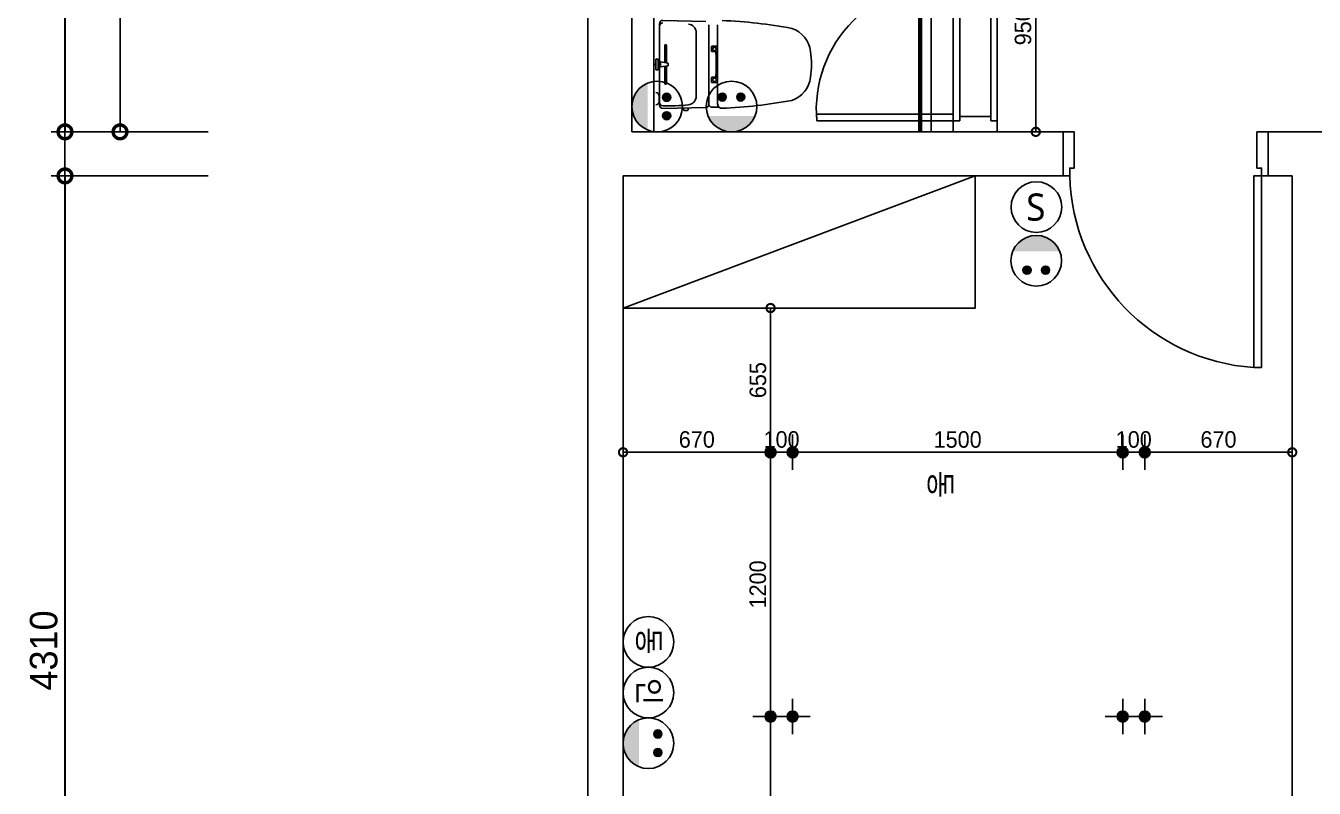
# Model space of a CAD drawing. Header units: millimetres. Extents: x 144680 to 236290, y -190947 to -149396.
# Drawn here: x 215178 to 221032, y -173531 to -170068 of the extents above; entities that cross this region are included whole.
import ezdxf
from ezdxf.enums import TextEntityAlignment as Align

# ---------------------------------------------------------------- set-up
doc = ezdxf.new("R2010")
doc.units = ezdxf.units.MM
doc.header["$LTSCALE"] = 100
doc.linetypes.add('HID', pattern=[2.5, 1.5, -1])
doc.linetypes.add('HIDDEN', pattern=[9.525, 6.35, -3.175])
for name, color, linetype in [('03-WAL NEW', 3, 'Continuous'), ('06-FUR', 6, 'Continuous'), ('07-DIM WAL', 5, 'Continuous'), ('3.기호.계단선', 30, 'Continuous'), ('_LIBR', 4, 'Continuous'), ('CEIL-LIGHT', 7, 'Continuous'), ('fin', 9, 'Continuous'), ('FORM(YOURNAME)-1', 1, 'Continuous'), ('FORM(YOURNAME)-11', 1, 'Continuous'), ('HL', 6, 'HIDDEN'), ('RC-LIGHT', 7, 'Continuous'), ('SYM', 94, 'Continuous'), ('win', 4, 'Continuous'), ('설비', 140, 'Continuous')]:
    doc.layers.add(name, color=color, linetype=linetype)
doc.styles.add('YOURNAME', font='HY울릉도M.TTF')
doc.styles.add('스타일1', font='HY울릉도M.TTF')
doc.styles.add('코레일둥고', font='Korail_Round_Gothic_Medium.ttf')
doc.dimstyles.new('30', dxfattribs={"dimscale": 30, "dimtxt": 2.5, "dimasz": 2.5, "dimexe": 1.25, "dimexo": 2, "dimtad": 1, "dimdec": 0, "dimtxsty": '스타일1', "dimblk": 'DOTSMALL', "dimcen": 2.5, "dimclrd": 1, "dimclre": 1, "dimclrt": 2, "dimadec": 0, "dimazin": 0, "dimtfac": 1, "dimtix": 1, "dimtmove": 0, "dimatfit": 3, "dimldrblk": 'DOTSMALL', "dimfxl": 1.25, "dimarcsym": 0})
doc.dimstyles.new('50', dxfattribs={"dimscale": 50, "dimtxt": 2.5, "dimasz": 2.5, "dimexe": 1.25, "dimexo": 2, "dimtad": 1, "dimdec": 0, "dimtxsty": '스타일1', "dimblk": 'DOTSMALL', "dimcen": 2.5, "dimclrd": 1, "dimclre": 1, "dimclrt": 2, "dimadec": 0, "dimazin": 0, "dimtfac": 1, "dimtix": 1, "dimtmove": 0, "dimatfit": 3, "dimldrblk": 'DOTSMALL', "dimfxl": 1.25, "dimarcsym": 0})

# ---------------------------------------------------------------- blocks, each defined once
blk = doc.blocks.new('sdfsdf')
at = {"layer": '_LIBR', "linetype": 'Continuous'}
for points in [[(-43351.7, -83617.5), (-43351.7, -83597), (-43351.7, -83617.5), (-43187.6, -83617.5), (-43187.6, -83567.5), (-43387.6, -83567.5), (-43387.6, -83597), (-43351.7, -83597)], [(-43351.7, -84447.5), (-43351.7, -84468), (-43351.7, -84447.5), (-43187.6, -84447.5), (-43187.6, -84497.5), (-43387.6, -84497.5), (-43387.6, -84468), (-43351.7, -84468)]]:
    blk.add_lwpolyline(points, dxfattribs=at)
blk.add_lwpolyline([(-44257.6, -83632.3), (-43387.6, -83632.3), (-43387.6, -83597), (-44257.6, -83597)], close=True, dxfattribs=at)
blk.add_arc((-43365.5, -83574.4), 893.9, 183.71154, 268.58917, dxfattribs=at)
blk = doc.blocks.new('vudauseeh')
at = {"layer": '_LIBR', "linetype": 'Continuous'}
for p, q in [((136120, -169880), (136120, -170470)), ((136150.5, -169900), (136150.5, -170480)), ((136290.6, -169900), (136290.6, -170480)), ((136320, -170500), (136320, -169880)), ((136120, -170500), (135500, -170500)), ((135500.7, -170470), (136120, -170470)), ((136120, -170470), (136120, -170500)), ((136150.5, -170500), (136120, -170500)), ((136120, -170500), (136120, -170550)), ((136150.5, -170480), (136150.5, -170500)), ((136290.6, -170480), (136150.5, -170480)), ((136290.6, -170500), (136290.6, -170480)), ((136320, -170500), (136290.6, -170500)), ((136320, -170550), (136320, -170500)), ((136120, -170550), (136320, -170550))]:
    blk.add_line(p, q, dxfattribs=at)
blk.add_arc((136070.2, -170450.2), 572.4, 85.01362, 184.98638, dxfattribs=at)
at = {"layer": 'SYM', "color": 2}
for p, q in [((134460, -167830), (134460, -175230)), ((136320, -168030), (136320, -170550)), ((134660, -168470), (134660, -170550)), ((136120, -168470), (136120, -170550)), ((134660, -170550), (136120, -170550)), ((136320, -170550), (136670, -170550)), ((137500, -170550), (137860, -170550)), ((134620, -170750), (134620, -173600)), ((134620, -170750), (136649.5, -170750)), ((137485.3, -170750), (137660, -170750)), ((137660, -173600), (137660, -170750))]:
    blk.add_line(p, q, dxfattribs=at)
at = {"layer": 'win', "xscale": -1, "rotation": 270}
blk.add_blockref('sdfsdf', (221117.5, -127362.4), dxfattribs=at)
blk = doc.blocks.new('cjswjdeh2')
at = {"color": 8}
for p, q in [((220321.6, -167927.2), (220312.9, -167927.2)), ((220321.6, -167951.2), (220321.6, -167903.2))]:
    blk.add_line(p, q, dxfattribs=at)
at = {"layer": '03-WAL NEW', "transparency": 33554687}
blk.add_lwpolyline([(220212.9, -168233.5), (220312.9, -168233.5), (220312.9, -166353.5), (220212.9, -166353.5)], close=True, dxfattribs=at)
at = {"layer": '06-FUR', "color": 8}
blk.add_line((220172.9, -169033.5), (221772.9, -168433.5), dxfattribs=at)
blk.add_lwpolyline([(220172.9, -168433.5), (221772.9, -168433.5), (221772.9, -169033.5), (220172.9, -169033.5), (220172.9, -168433.5)], dxfattribs=at)
at = {"layer": 'fin', "color": 8}
for p, q in [((220338, -167919.2), (220338, -167754.6)), ((220563, -167746.9), (220563, -167927.2)), ((220602.3, -167927.2), (220602.3, -167747.9)), ((220505.2, -167782), (220505.2, -167927.2)), ((220338, -167935.2), (220338, -168099.8)), ((220505.2, -168072.5), (220505.2, -167927.2)), ((220563, -168107.6), (220563, -167927.2)), ((220602.3, -167927.2), (220602.3, -168106.5)), ((220336.6, -168082.9), (220336.6, -168070.5)), ((220336.6, -168082.9), (220336.6, -168095.4))]:
    blk.add_line(p, q, dxfattribs=at)
for points in [[(220338, -167754.6), (220338, -167742.2, -0.421209), (220353.4, -167727.2), (220548.4, -167731.9, -0.001659)], [(220338, -168099.8), (220338, -168112.2, 0.421209), (220353.4, -168127.2), (220548.4, -168122.6, 0.001659)], [(220563, -168107.6, 0.371724), (220577.7, -168122, 0.003515), (220608.7, -168121.1, 0.320541)]]:
    blk.add_lwpolyline(points, format="xyb", dxfattribs=at)
for centre, radius, start, end in [((220354, -167754.6), 16, 90.68841, 180), ((220465.3, -167783.7), 40, 2.48709, 84.05625), ((220533.3, -169932), 2205.9, 79.39193, 87.6667), ((220900, -167883), 125.5, 6.57592, 71.7036), ((220623, -167927.2), 405.9, 0, 8.30074), ((220623, -167927.2), 405.9, 351.69926, 0), ((220900, -167971.4), 125.5, 288.2964, 353.42408), ((220321.6, -168070.5), 15, 0, 90), ((220321.6, -168095.4), 15, 270, 0), ((220354, -168099.8), 16, 180, 269.31159), ((220365.9, -167115.9), 1000, 269.31159, 275.94375), ((220465.3, -168070.7), 40, 275.94375, 357.51291), ((220548, -168107.6), 15, 271.36509, 0), ((220622.3, -168106.5), 20, 180, 272.3333), ((220533.3, -165922.4), 2205.9, 272.3333, 280.60807)]:
    blk.add_arc(centre, radius, start, end, dxfattribs=at)
at = {"layer": 'HL', "color": 8, "linetype": 'Continuous'}
for p, q in [((220362.6, -167918.7), (220362.6, -167840.7)), ((220369.6, -167919.7), (220369.6, -167840.7)), ((220595.3, -167927.2), (220595.3, -167880.9)), ((220331.6, -167903.2), (220321.6, -167903.2)), ((220331.6, -167951.2), (220331.6, -167903.2)), ((220336.4, -167920.3), (220331.6, -167914.8)), ((220336.4, -167934.2), (220331.6, -167939.6)), ((220343.4, -167915.9), (220336.4, -167920.3)), ((220336.4, -167934.2), (220336.4, -167920.3)), ((220343.4, -167938.6), (220336.4, -167934.2)), ((220377.8, -167921.2), (220343.4, -167915.9)), ((220343.4, -167938.6), (220343.4, -167915.9)), ((220377.8, -167933.2), (220343.4, -167938.6)), ((220362.6, -168013.7), (220362.6, -167935.7)), ((220369.6, -168013.7), (220369.6, -167934.7)), ((220377.8, -167933.2), (220377.8, -167921.2)), ((220595.3, -167927.2), (220595.3, -167973.5)), ((220331.6, -167951.2), (220321.6, -167951.2)), ((220448, -168132.2), (220448, -168125)), ((220452, -168136.2), (220464.1, -168136.2)), ((220468.1, -168132.2), (220468.1, -168124.5))]:
    blk.add_line(p, q, dxfattribs=at)
for points in [[(220602.3, -167844.7), (220578.1, -167844.7, 0.414214), (220574.1, -167848.7), (220574.1, -167865.1, 0.414214), (220578.1, -167869.1), (220593.7, -167869.1), (220602.3, -167869.1)], [(220593.7, -167869.1), (220593.7, -167878.9, 0.414214), (220595.7, -167880.9), (220602.3, -167880.9)], [(220602.3, -168009.8), (220578.1, -168009.8, -0.414214), (220574.1, -168005.8), (220574.1, -167989.3, -0.414214), (220578.1, -167985.3), (220593.7, -167985.3), (220602.3, -167985.3)], [(220593.7, -167985.3), (220593.7, -167975.5, -0.414214), (220595.7, -167973.5), (220602.3, -167973.5)]]:
    blk.add_lwpolyline(points, format="xyb", dxfattribs=at)
for centre in [(220588, -167857.2), (220588, -167997.2)]:
    blk.add_circle(centre, 8, dxfattribs=at)
for centre, radius, start, end in [((220366.1, -167840.7), 3.5, 0, 180), ((220366.1, -168013.7), 3.5, 180, 0), ((220452, -168132.2), 4, 180, 270), ((220464.1, -168132.2), 4, 270, 0)]:
    blk.add_arc(centre, radius, start, end, dxfattribs=at)
blk.add_blockref('vudauseeh', (85552.9, 2316.5))
blk = doc.blocks.new('FORM-ELEVATION')
at = {"layer": 'Defpoints', "color": 158}
blk.add_lwpolyline([(-8309, 33708), (61071, 33708), (61071, -19692), (-8309, -19692)], close=True, dxfattribs=at)
at = {"layer": 'FORM(YOURNAME)-11', "color": 3, "style": 'YOURNAME'}
for tag, height, p in [('1', 450, (71041, -1219)), ('2', 450, (71041, -1863)), ('3', 450, (71041, -3150)), ('4', 450, (71041, -5081)), ('5', 515, (71041, -7398)), ('6', 515, (71041, -9650)), ('7', 515, (71041, -11903)), ('8', 515, (71041, -14155)), ('9', 515, (71041, -16408)), ('10', 515, (66791, -18596)), ('11', 515, (71041, -18660)), ('12', 515, (66791, -20848)), ('13', 515, (71041, -20848))]:
    blk.add_attdef(tag, text='', height=height, dxfattribs=at).set_placement(p, align=Align.MIDDLE_RIGHT)
blk = doc.blocks.new('_DOTSMALL')
at = {"color": 0, "linetype": 'ByBlock', "const_width": 0.5}
blk.add_lwpolyline([(-0.0625, 0, 1), (0.0625, 0, 1)], format="xyb", close=True, dxfattribs=at)
blk = doc.blocks.new('*D113')
at = {"layer": '07-DIM WAL', "color": 1, "lineweight": -2, "transparency": 16777216}
for p, q in [((216006.7, -168030), (215294.2, -168030)), ((215356.7, -168030), (215356.7, -170550)), ((216006.7, -170550), (215294.2, -170550))]:
    blk.add_line(p, q, dxfattribs=at)
at = {"layer": 'Defpoints', "color": 0, "transparency": 16777216}
for p in [(216106.7, -168030), (215356.7, -170550), (216106.7, -170550)]:
    blk.add_point(p, dxfattribs=at)
at = {"layer": '07-DIM WAL', "color": 1, "lineweight": -2, "transparency": 16777216, "xscale": 125, "yscale": 125, "zscale": 125}
for p, rotation in [((215356.7, -168030), 90), ((215356.7, -170550), 270)]:
    blk.add_blockref('_DOTSMALL', p, dxfattribs=dict(at, rotation=rotation))
at = {"layer": '07-DIM WAL', "color": 2, "transparency": 16777216, "insert": (215260.5, -169290), "char_height": 125, "attachment_point": 5, "rotation": 90, "style": '스타일1'}
blk.add_mtext('2520', dxfattribs=at)
blk = doc.blocks.new('*D114')
at = {"layer": '07-DIM WAL', "color": 1, "lineweight": -2, "transparency": 16777216}
for p, q in [((216006.7, -168630), (215544.2, -168630)), ((215606.7, -170550), (215606.7, -168630)), ((216006.7, -170550), (215544.2, -170550))]:
    blk.add_line(p, q, dxfattribs=at)
at = {"layer": 'Defpoints', "color": 0, "transparency": 16777216}
for p in [(215606.7, -168630), (216106.7, -168630), (216106.7, -170550)]:
    blk.add_point(p, dxfattribs=at)
at = {"layer": '07-DIM WAL', "color": 1, "lineweight": -2, "transparency": 16777216, "xscale": 125, "yscale": 125, "zscale": 125}
for p, rotation in [((215606.7, -168630), 90), ((215606.7, -170550), 270)]:
    blk.add_blockref('_DOTSMALL', p, dxfattribs=dict(at, rotation=rotation))
at = {"layer": '07-DIM WAL', "color": 2, "transparency": 16777216, "insert": (215510.4, -169590), "char_height": 125, "attachment_point": 5, "rotation": 90, "style": '스타일1'}
blk.add_mtext('1920', dxfattribs=at)
blk = doc.blocks.new('*D116')
at = {"layer": '07-DIM WAL', "color": 1, "lineweight": -2, "transparency": 16777216}
for p, q in [((216006.7, -170750), (215294.2, -170750)), ((215356.7, -175060), (215356.7, -170750)), ((216006.7, -175060), (215294.2, -175060))]:
    blk.add_line(p, q, dxfattribs=at)
at = {"layer": 'Defpoints', "color": 0, "transparency": 16777216}
for p in [(215356.7, -170750), (216106.7, -170750), (216106.7, -175060)]:
    blk.add_point(p, dxfattribs=at)
at = {"layer": '07-DIM WAL', "color": 1, "lineweight": -2, "transparency": 16777216, "xscale": 125, "yscale": 125, "zscale": 125}
for p, rotation in [((215356.7, -170750), 90), ((215356.7, -175060), 270)]:
    blk.add_blockref('_DOTSMALL', p, dxfattribs=dict(at, rotation=rotation))
at = {"layer": '07-DIM WAL', "color": 2, "transparency": 16777216, "insert": (215260.5, -172905), "char_height": 125, "attachment_point": 5, "rotation": 90, "style": '스타일1'}
blk.add_mtext('4310', dxfattribs=at)
blk = doc.blocks.new('*D157')
at = {"layer": '07-DIM WAL', "color": 1, "lineweight": -2, "transparency": 16777216}
for p, q in [((219652.2, -169600), (219804.7, -169600)), ((219767.2, -169600), (219767.2, -170550)), ((219652.2, -170550), (219804.7, -170550))]:
    blk.add_line(p, q, dxfattribs=at)
at = {"layer": 'Defpoints', "color": 0, "transparency": 16777216}
for p in [(219592.2, -169600), (219592.2, -170550), (219767.2, -170550)]:
    blk.add_point(p, dxfattribs=at)
at = {"layer": '07-DIM WAL', "color": 1, "lineweight": -2, "transparency": 16777216, "xscale": 75, "yscale": 75, "zscale": 75}
for p, rotation in [((219767.2, -169600), 90), ((219767.2, -170550), 270)]:
    blk.add_blockref('_DOTSMALL', p, dxfattribs=dict(at, rotation=rotation))
at = {"layer": '07-DIM WAL', "color": 2, "transparency": 16777216, "insert": (219709.4, -170075), "char_height": 75, "attachment_point": 5, "rotation": 90, "style": '스타일1'}
blk.add_mtext('950', dxfattribs=at)
blk = doc.blocks.new('1')
at = {"linetype": 'Continuous'}
h = blk.add_hatch(color=4, dxfattribs=at)
h.dxf.hatch_style = 1
edge = h.paths.add_edge_path()
edge.add_arc((11539653.5, -14273503.8), 37.5, 0, 360)
at = {"color": 1, "linetype": 'Continuous'}
for p, q in [((11539653.5, -14273637.1), (11539653.5, -14273370.5)), ((11539520.2, -14273503.8), (11539786.8, -14273503.8))]:
    blk.add_line(p, q, dxfattribs=at)
at = {"color": 4, "linetype": 'Continuous'}
for radius in [41.5, 37.5]:
    blk.add_circle((11539653.5, -14273503.8), radius, dxfattribs=at)
blk = doc.blocks.new('*D177')
at = {"layer": '07-DIM WAL', "color": 1, "lineweight": -2, "transparency": 16777216}
for p, q in [((218502.2, -171350), (218524.7, -171350)), ((218562.2, -172005), (218562.2, -171350)), ((218502.2, -172005), (218524.7, -172005))]:
    blk.add_line(p, q, dxfattribs=at)
at = {"layer": 'Defpoints', "color": 0, "transparency": 16777216}
for p in [(218562.2, -171350), (218562.2, -171350), (218562.2, -172005)]:
    blk.add_point(p, dxfattribs=at)
at = {"layer": '07-DIM WAL', "color": 1, "lineweight": -2, "transparency": 16777216, "xscale": 75, "yscale": 75, "zscale": 75}
for p, rotation in [((218562.2, -171350), 90), ((218562.2, -172005), 270)]:
    blk.add_blockref('_DOTSMALL', p, dxfattribs=dict(at, rotation=rotation))
at = {"layer": '07-DIM WAL', "color": 2, "transparency": 16777216, "insert": (218505.1, -171677.5), "char_height": 75, "attachment_point": 5, "rotation": 90, "style": '스타일1'}
blk.add_mtext('655', dxfattribs=at)
blk = doc.blocks.new('*D178')
at = {"layer": '07-DIM WAL', "color": 1, "lineweight": -2, "transparency": 16777216}
for p, q in [((217892.2, -171945), (217892.2, -171967.5)), ((218562.2, -171945), (218562.2, -171967.5)), ((218562.2, -172005), (217892.2, -172005))]:
    blk.add_line(p, q, dxfattribs=at)
at = {"layer": 'Defpoints', "color": 0, "transparency": 16777216}
for p in [(217892.2, -172005), (217892.2, -172005), (218562.2, -172005)]:
    blk.add_point(p, dxfattribs=at)
at = {"layer": '07-DIM WAL', "color": 1, "lineweight": -2, "transparency": 16777216, "xscale": 75, "yscale": 75, "zscale": 75, "rotation": 180}
blk.add_blockref('_DOTSMALL', (217892.2, -172005), dxfattribs=at)
at = {"layer": '07-DIM WAL', "color": 1, "lineweight": -2, "transparency": 16777216, "xscale": 75, "yscale": 75, "zscale": 75}
blk.add_blockref('_DOTSMALL', (218562.2, -172005), dxfattribs=at)
at = {"layer": '07-DIM WAL', "color": 2, "transparency": 16777216, "insert": (218227.2, -171947.2), "char_height": 75, "attachment_point": 5, "style": '스타일1'}
blk.add_mtext('670', dxfattribs=at)
blk = doc.blocks.new('*D179')
at = {"layer": '07-DIM WAL', "color": 1, "lineweight": -2, "transparency": 16777216}
for p, q in [((218502.2, -172005), (218524.7, -172005)), ((218562.2, -172005), (218562.2, -173205)), ((218502.2, -173205), (218524.7, -173205))]:
    blk.add_line(p, q, dxfattribs=at)
at = {"layer": 'Defpoints', "color": 0, "transparency": 16777216}
for p in [(218562.2, -172005), (218562.2, -173205), (218562.2, -173205)]:
    blk.add_point(p, dxfattribs=at)
at = {"layer": '07-DIM WAL', "color": 1, "lineweight": -2, "transparency": 16777216, "xscale": 75, "yscale": 75, "zscale": 75}
for p, rotation in [((218562.2, -172005), 90), ((218562.2, -173205), 270)]:
    blk.add_blockref('_DOTSMALL', p, dxfattribs=dict(at, rotation=rotation))
at = {"layer": '07-DIM WAL', "color": 2, "transparency": 16777216, "insert": (218504.5, -172605), "char_height": 75, "attachment_point": 5, "rotation": 90, "style": '스타일1'}
blk.add_mtext('1200', dxfattribs=at)
blk = doc.blocks.new('*D180')
at = {"layer": '07-DIM WAL', "color": 1, "lineweight": -2, "transparency": 16777216}
for p, q in [((218502.2, -173205), (218524.7, -173205)), ((218562.2, -173205), (218562.2, -174405)), ((218502.2, -174405), (218524.7, -174405))]:
    blk.add_line(p, q, dxfattribs=at)
at = {"layer": 'Defpoints', "color": 0, "transparency": 16777216}
for p in [(218562.2, -173205), (218562.2, -174405), (218562.2, -174405)]:
    blk.add_point(p, dxfattribs=at)
at = {"layer": '07-DIM WAL', "color": 1, "lineweight": -2, "transparency": 16777216, "xscale": 75, "yscale": 75, "zscale": 75}
for p, rotation in [((218562.2, -173205), 90), ((218562.2, -174405), 270)]:
    blk.add_blockref('_DOTSMALL', p, dxfattribs=dict(at, rotation=rotation))
at = {"layer": '07-DIM WAL', "color": 2, "transparency": 16777216, "insert": (218504.5, -173805), "char_height": 75, "attachment_point": 5, "rotation": 90, "style": '스타일1'}
blk.add_mtext('1200', dxfattribs=at)
blk = doc.blocks.new('*D184')
at = {"layer": '07-DIM WAL', "color": 1, "lineweight": -2, "transparency": 16777216}
for p, q in [((218562.2, -171945), (218562.2, -171967.5)), ((218662.2, -171945), (218662.2, -171967.5)), ((218487.2, -172005), (218737.2, -172005))]:
    blk.add_line(p, q, dxfattribs=at)
at = {"layer": 'Defpoints', "color": 0, "transparency": 16777216}
for p in [(218562.2, -172005), (218662.2, -172005), (218662.2, -172005)]:
    blk.add_point(p, dxfattribs=at)
at = {"layer": '07-DIM WAL', "color": 1, "lineweight": -2, "transparency": 16777216, "xscale": 75, "yscale": 75, "zscale": 75}
blk.add_blockref('_DOTSMALL', (218562.2, -172005), dxfattribs=at)
at = {"layer": '07-DIM WAL', "color": 1, "lineweight": -2, "transparency": 16777216, "xscale": 75, "yscale": 75, "zscale": 75, "rotation": 180}
blk.add_blockref('_DOTSMALL', (218662.2, -172005), dxfattribs=at)
at = {"layer": '07-DIM WAL', "color": 2, "transparency": 16777216, "insert": (218612.2, -171947.3), "char_height": 75, "attachment_point": 5, "style": '스타일1'}
blk.add_mtext('100', dxfattribs=at)
blk = doc.blocks.new('*D185')
at = {"layer": '07-DIM WAL', "color": 1, "lineweight": -2, "transparency": 16777216}
for p, q in [((218662.2, -171945), (218662.2, -171967.5)), ((220162.2, -171945), (220162.2, -171967.5)), ((218662.2, -172005), (220162.2, -172005))]:
    blk.add_line(p, q, dxfattribs=at)
at = {"layer": 'Defpoints', "color": 0, "transparency": 16777216}
for p in [(218662.2, -172005), (220162.2, -172005), (220162.2, -172005)]:
    blk.add_point(p, dxfattribs=at)
at = {"layer": '07-DIM WAL', "color": 1, "lineweight": -2, "transparency": 16777216, "xscale": 75, "yscale": 75, "zscale": 75, "rotation": 180}
blk.add_blockref('_DOTSMALL', (218662.2, -172005), dxfattribs=at)
at = {"layer": '07-DIM WAL', "color": 1, "lineweight": -2, "transparency": 16777216, "xscale": 75, "yscale": 75, "zscale": 75}
blk.add_blockref('_DOTSMALL', (220162.2, -172005), dxfattribs=at)
at = {"layer": '07-DIM WAL', "color": 2, "transparency": 16777216, "insert": (219412.2, -171947.3), "char_height": 75, "attachment_point": 5, "style": '스타일1'}
blk.add_mtext('1500', dxfattribs=at)
blk = doc.blocks.new('*D186')
at = {"layer": '07-DIM WAL', "color": 1, "lineweight": -2, "transparency": 16777216}
for p, q in [((220162.2, -171945), (220162.2, -171967.5)), ((220262.2, -171945), (220262.2, -171967.5)), ((220087.2, -172005), (220337.2, -172005))]:
    blk.add_line(p, q, dxfattribs=at)
at = {"layer": 'Defpoints', "color": 0, "transparency": 16777216}
for p in [(220162.2, -172005), (220262.2, -172005), (220262.2, -172005)]:
    blk.add_point(p, dxfattribs=at)
at = {"layer": '07-DIM WAL', "color": 1, "lineweight": -2, "transparency": 16777216, "xscale": 75, "yscale": 75, "zscale": 75}
blk.add_blockref('_DOTSMALL', (220162.2, -172005), dxfattribs=at)
at = {"layer": '07-DIM WAL', "color": 1, "lineweight": -2, "transparency": 16777216, "xscale": 75, "yscale": 75, "zscale": 75, "rotation": 180}
blk.add_blockref('_DOTSMALL', (220262.2, -172005), dxfattribs=at)
at = {"layer": '07-DIM WAL', "color": 2, "transparency": 16777216, "insert": (220212.2, -171947.3), "char_height": 75, "attachment_point": 5, "style": '스타일1'}
blk.add_mtext('100', dxfattribs=at)
blk = doc.blocks.new('*D187')
at = {"layer": '07-DIM WAL', "color": 1, "lineweight": -2, "transparency": 16777216}
for p, q in [((220262.2, -171945), (220262.2, -171967.5)), ((220932.2, -171945), (220932.2, -171967.5)), ((220262.2, -172005), (220932.2, -172005))]:
    blk.add_line(p, q, dxfattribs=at)
at = {"layer": 'Defpoints', "color": 0, "transparency": 16777216}
for p in [(220262.2, -172005), (220932.2, -172005), (220932.2, -172005)]:
    blk.add_point(p, dxfattribs=at)
at = {"layer": '07-DIM WAL', "color": 1, "lineweight": -2, "transparency": 16777216, "xscale": 75, "yscale": 75, "zscale": 75, "rotation": 180}
blk.add_blockref('_DOTSMALL', (220262.2, -172005), dxfattribs=at)
at = {"layer": '07-DIM WAL', "color": 1, "lineweight": -2, "transparency": 16777216, "xscale": 75, "yscale": 75, "zscale": 75}
blk.add_blockref('_DOTSMALL', (220932.2, -172005), dxfattribs=at)
at = {"layer": '07-DIM WAL', "color": 2, "transparency": 16777216, "insert": (220597.2, -171947.2), "char_height": 75, "attachment_point": 5, "style": '스타일1'}
blk.add_mtext('670', dxfattribs=at)
blk = doc.blocks.new('SW')
at = {"layer": '설비', "color": 140}
blk.add_circle((11533254.1, -14277699.4), 184, dxfattribs=at)
at = {"layer": '설비', "color": 140, "insert": (11533320, -14277600.8), "char_height": 197.143, "width": 314.327, "attachment_point": 3, "style": '코레일둥고'}
blk.add_mtext('{\\fMalgun Gothic|b0|i0|c129|p50;S}', dxfattribs=at)
blk = doc.blocks.new('egoo')
at = {"layer": '설비'}
h = blk.add_hatch(color=140, dxfattribs=at)
edge = h.paths.add_edge_path()
edge.add_arc((1015645.3, 443433.7), 22.3, 0, 360)
h = blk.add_hatch(color=140, dxfattribs=at)
edge = h.paths.add_edge_path()
edge.add_arc((1015747.7, 443433.7), 22.3, 0, 360)
h = blk.add_hatch(color=140, dxfattribs=at)
edge = h.paths.add_edge_path()
edge.add_line((1015826.3, 443329.1), (1015566.6, 443329.1))
edge.add_ellipse((1015696.5, 443381.5), major_axis=(99, 99), ratio=1, start_angle=156.95778, end_angle=293.04222)
at = {"layer": '설비', "color": 140}
for centre, radius in [((1015696.5, 443381.5), 140), ((1015645.3, 443433.7), 22.3), ((1015747.7, 443433.7), 22.3)]:
    blk.add_circle(centre, radius, dxfattribs=at)
blk = doc.blocks.new('DLSXJSPT')
at = {"layer": '설비', "color": 140}
blk.add_circle((242956, 103418.4), 115, dxfattribs=at)
at = {"layer": '설비', "color": 140, "style": '코레일둥고'}
blk.add_text('인', height=100, dxfattribs=at).set_placement((242888.1, 103372))

msp = doc.modelspace()

# ---------------------------------------------------------------- hatches: boundary and pattern name
at = {"layer": '설비'}
h = msp.add_hatch(color=10, dxfattribs=at)
edge = h.paths.add_edge_path()
edge.add_line((218004.2, -170328.3), (218004.2, -170541.7))
edge.add_ellipse((218047.2, -170435), major_axis=(81.3, 81.3), ratio=1, start_angle=66.95778, end_angle=203.04222, ccw=False)
h = msp.add_hatch(color=10, dxfattribs=at)
edge = h.paths.add_edge_path()
edge.add_arc((218090.2, -170393), 18.3, 0, 360)
h = msp.add_hatch(color=10, dxfattribs=at)
edge = h.paths.add_edge_path()
edge.add_arc((218090.2, -170477), 18.3, 0, 360)

# ---------------------------------------------------------------- linework, layer by layer
at = {"layer": '3.기호.계단선', "color": 10, "linetype": 'HID', "const_width": 20}
msp.add_lwpolyline([(219242.2, -170550), (219242.2, -168470)], dxfattribs=at)
at = {"layer": 'CEIL-LIGHT'}
msp.add_lwpolyline([(219392.2, -168470), (219292.2, -168470), (219292.2, -170550), (219392.2, -170550)], dxfattribs=at)
at = {"layer": '설비', "color": 10}
for centre, radius in [((218047.2, -170435), 115), ((218090.2, -170393), 18.3), ((218090.2, -170477), 18.3)]:
    msp.add_circle(centre, radius, dxfattribs=at)
at = {"layer": '설비', "color": 140}
msp.add_circle((218007.2, -172866.5), 115, dxfattribs=at)

# ---------------------------------------------------------------- block references
msp.add_blockref('cjswjdeh2', (-2280.7, -2316.5))
at = {"layer": 'FORM(YOURNAME)-1', "xscale": 0.2500000000000001, "yscale": 0.2500000000000001, "zscale": 0.2500000000000001}
msp.add_blockref('FORM-ELEVATION', (217433.9, -171342), dxfattribs=at)
at = {"layer": 'RC-LIGHT', "yscale": 0.6024096385271789, "zscale": 0.6024096385271789}
for p, xscale in [((-6733036.3, 8426491.3), 0.6024096385271789), ((-6732936.3, 8426491.3), 0.6024096385271789), ((7171760.7, 8426491.3), -0.6024096385271789), ((7171860.7, 8426491.3), -0.6024096385271789), ((-6733036.3, 8425291.3), 0.6024096385271789), ((-6732936.3, 8425291.3), 0.6024096385271789), ((7171760.7, 8425291.3), -0.6024096385271789), ((7171860.7, 8425291.3), -0.6024096385271789)]:
    msp.add_blockref('1', p, dxfattribs=dict(at, xscale=xscale))
at = {"layer": '설비', "color": 140}
for name, p, xscale, yscale, zscale in [('egoo', (-615937.2, -534641.2), 0.8214285869294655, 0.8214285869294655, 0.8214285869294655), ('SW', (-6988513.8, 8752670.6), 0.625, 0.625, 0.625)]:
    msp.add_blockref(name, p, dxfattribs=dict(at, xscale=xscale, yscale=yscale, zscale=zscale))
at = {"layer": '설비', "color": 140, "xscale": 0.8214285869294655, "yscale": 0.8214285869294655, "zscale": 0.8214285869294655}
for p, rotation in [((1054091.5, 193071.1), 180), ((-146199, 660995.7), 270)]:
    msp.add_blockref('egoo', p, dxfattribs=dict(at, rotation=rotation))
at = {"layer": '설비', "rotation": 270}
msp.add_blockref('DLSXJSPT', (114588.9, 69859.6), dxfattribs=at)

# ---------------------------------------------------------------- texts
at = {"layer": '설비', "color": 140, "style": '코레일둥고'}
for p in [(219285.6, -172087.6), (217960.8, -172798.6)]:
    msp.add_text('동', height=100, rotation=270, dxfattribs=at).set_placement(p)

# ---------------------------------------------------------------- dimensions: what is measured, and where the dimension line sits
at = {"layer": '07-DIM WAL'}
for base, p1, p2, dimstyle, picture, middle in [((215356.7, -170550), (216106.7, -168030), (216106.7, -170550), '50', '*D113', (215260.5, -169290)), ((215606.7, -168630), (216106.7, -170550), (216106.7, -168630), '50', '*D114', (215510.4, -169590)), ((219767.2, -170550), (219592.2, -169600), (219592.2, -170550), '30', '*D157', (219709.4, -170075)), ((215356.7, -170750), (216106.7, -175060), (216106.7, -170750), '50', '*D116', (215260.5, -172905)), ((218562.2, -171350), (218562.2, -172005), (218562.2, -171350), '30', '*D177', (218505.1, -171677.5)), ((218562.2, -173205), (218562.2, -172005), (218562.2, -173205), '30', '*D179', (218504.5, -172605)), ((218562.2, -174405), (218562.2, -173205), (218562.2, -174405), '30', '*D180', (218504.5, -173805))]:
    dim = msp.add_linear_dim(base=base, p1=p1, p2=p2, angle=90, dimstyle=dimstyle, dxfattribs=at)
    dim.commit()
    dim.dimension.update_dxf_attribs({"geometry": picture, "text_midpoint": middle})
for base, p1, p2, picture, middle in [((217892.2, -172005), (218562.2, -172005), (217892.2, -172005), '*D178', (218227.2, -171947.2)), ((218662.2, -172005), (218562.2, -172005), (218662.2, -172005), '*D184', (218612.2, -171947.3)), ((220162.2, -172005), (218662.2, -172005), (220162.2, -172005), '*D185', (219412.2, -171947.3)), ((220262.2, -172005), (220162.2, -172005), (220262.2, -172005), '*D186', (220212.2, -171947.3)), ((220932.2, -172005), (220262.2, -172005), (220932.2, -172005), '*D187', (220597.2, -171947.2))]:
    dim = msp.add_linear_dim(base=base, p1=p1, p2=p2, dimstyle='30', dxfattribs=at)
    dim.commit()
    dim.dimension.update_dxf_attribs({"geometry": picture, "text_midpoint": middle})

doc.saveas('drawing.dxf')
